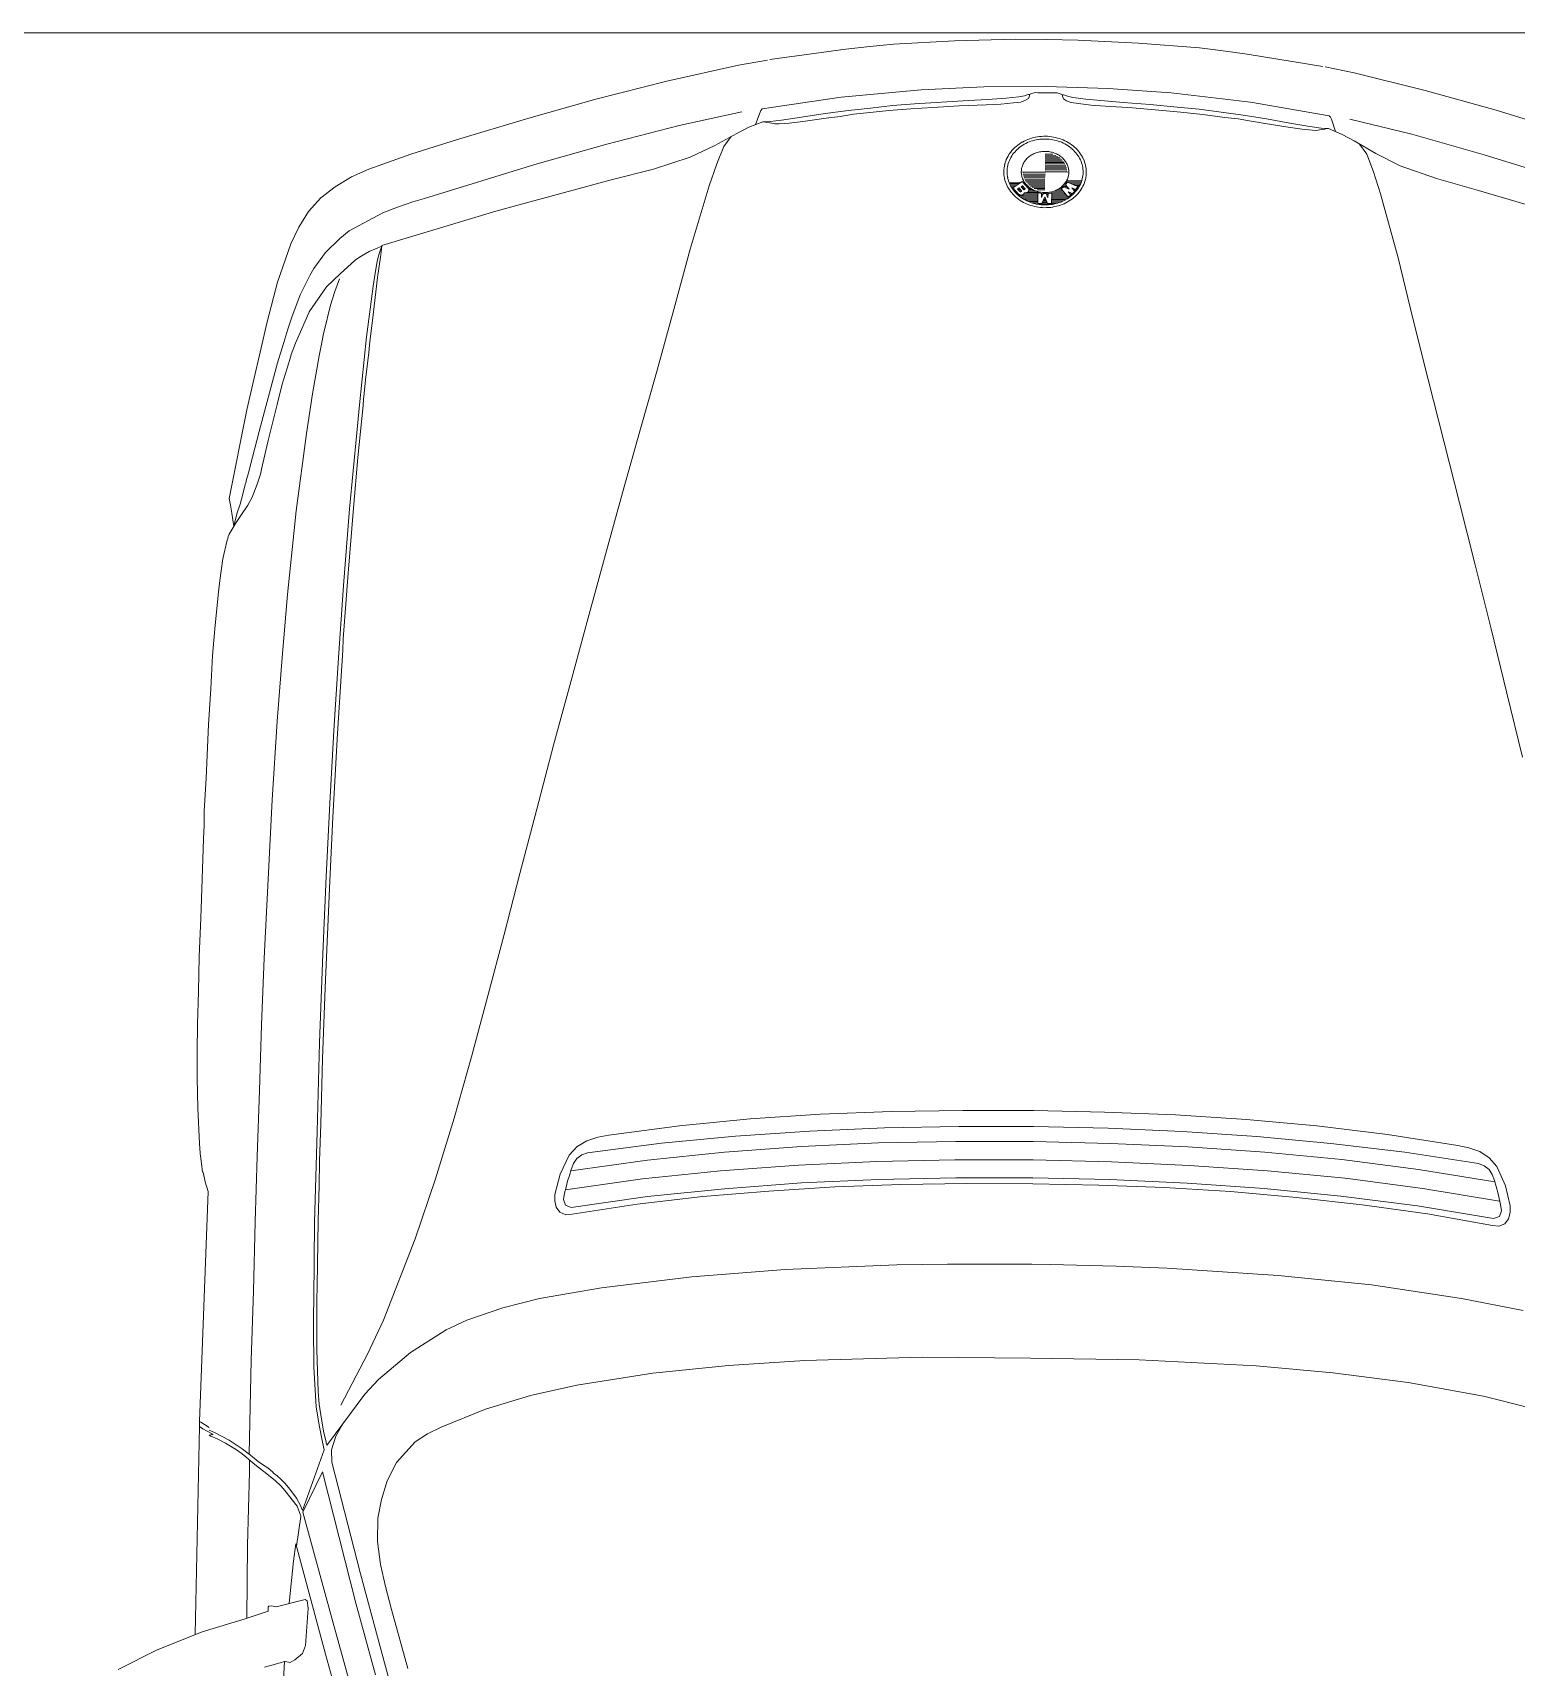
# Model space of a CAD drawing. Header units: inches. Extents: x 13 to 261, y -112 to -47.
# Drawn here: x 195.922 to 197.542, y -68.212 to -66.427 of the extents above; entities that cross this region are included whole.
import ezdxf

# ---------------------------------------------------------------- set-up
doc = ezdxf.new("R2010")
doc.units = ezdxf.units.IN
doc.header["$MEASUREMENT"] = 0
doc.layers.add('AUTOS', color=6, linetype='Continuous', lineweight=20)
doc.layers.add('CAJONES', color=3, linetype='Continuous', lineweight=20)

msp = doc.modelspace()

# ---------------------------------------------------------------- linework, layer by layer
at = {"layer": 'AUTOS', "linetype": 'Continuous'}
for p, q in [((196.8358, -66.442), (196.8618, -66.4394)), ((196.8618, -66.4394), (196.9283, -66.4357)), ((196.9283, -66.4357), (196.9949, -66.434)), ((196.9949, -66.434), (197.0289, -66.4344)), ((197.0629, -66.4348), (197.0289, -66.4344)), ((197.1293, -66.4381), (197.0629, -66.4348)), ((197.1958, -66.4434), (197.1293, -66.4381)), ((196.6925, -66.4623), (196.7241, -66.4567)), ((196.7266, -66.4562), (196.8097, -66.4447)), ((196.8097, -66.4447), (196.8358, -66.442)), ((197.2217, -66.4467), (197.1958, -66.4434)), ((197.2477, -66.4501), (197.2217, -66.4467)), ((197.3305, -66.4636), (197.2477, -66.4501)), ((196.6143, -66.4799), (196.6925, -66.4623)), ((197.3645, -66.4705), (197.333, -66.4641)), ((197.4422, -66.4899), (197.3645, -66.4705)), ((196.5365, -66.4994), (196.6143, -66.4799)), ((196.8046, -66.4972), (196.8917, -66.4892)), ((196.8917, -66.4892), (196.9602, -66.4861)), ((196.9602, -66.4861), (197.0283, -66.4854)), ((197.0076, -66.4946), (197.0046, -66.4956)), ((197.0091, -66.4942), (197.0076, -66.4946)), ((197.0101, -66.4942), (197.0091, -66.4942)), ((197.0127, -66.4932), (197.0096, -66.4942)), ((197.0101, -66.4947), (197.0101, -66.4942)), ((197.0101, -66.4957), (197.0101, -66.4947)), ((197.0162, -66.4922), (197.0127, -66.4932)), ((197.0197, -66.4923), (197.0162, -66.4922)), ((197.0242, -66.4923), (197.0197, -66.4923)), ((197.0282, -66.4924), (197.0242, -66.4923)), ((197.0282, -66.4924), (197.0322, -66.4924)), ((197.0962, -66.4877), (197.0283, -66.4854)), ((197.0322, -66.4924), (197.0367, -66.4925)), ((197.0367, -66.4925), (197.0402, -66.4925)), ((197.0402, -66.4925), (197.0437, -66.4936)), ((197.0437, -66.4936), (197.0466, -66.4946)), ((197.0461, -66.4951), (197.0461, -66.4946)), ((197.0461, -66.4946), (197.0471, -66.4946)), ((197.0471, -66.4946), (197.0486, -66.4951)), ((197.1647, -66.4925), (197.0962, -66.4877)), ((197.2516, -66.5026), (197.1647, -66.4925)), ((197.5195, -66.5114), (197.4422, -66.4899)), ((196.4608, -66.521), (196.5365, -66.4994)), ((196.7159, -66.5136), (196.7169, -66.5116)), ((196.7169, -66.5116), (196.7184, -66.5101)), ((196.7184, -66.5101), (196.8046, -66.4972)), ((196.8124, -66.5118), (196.7869, -66.515)), ((196.8365, -66.5091), (196.8124, -66.5118)), ((196.8324, -66.5145), (196.8564, -66.5118)), ((196.8605, -66.5064), (196.8365, -66.5091)), ((196.8564, -66.5118), (196.8804, -66.5101)), ((196.8845, -66.5046), (196.8605, -66.5064)), ((196.8804, -66.5101), (196.9045, -66.5084)), ((196.914, -66.5025), (196.8845, -66.5046)), ((196.9045, -66.5084), (196.9335, -66.5067)), ((196.9436, -66.5009), (196.914, -66.5025)), ((196.9335, -66.5067), (196.963, -66.5056)), ((196.9641, -66.4996), (196.9436, -66.5009)), ((196.963, -66.5056), (196.979, -66.5048)), ((196.9846, -66.4984), (196.9641, -66.4996)), ((196.979, -66.5048), (196.9925, -66.5035)), ((196.9986, -66.497), (196.9846, -66.4984)), ((196.9925, -66.5035), (197.0005, -66.5026)), ((197.0046, -66.4956), (196.9986, -66.497)), ((197.0005, -66.5026), (197.0056, -66.5006)), ((197.0056, -66.5006), (197.0091, -66.4987)), ((197.0091, -66.4987), (197.0096, -66.4967)), ((197.0096, -66.4967), (197.0101, -66.4957)), ((197.0461, -66.4961), (197.0461, -66.4951)), ((197.0466, -66.4971), (197.0461, -66.4961)), ((197.0471, -66.4991), (197.0466, -66.4971)), ((197.0506, -66.5012), (197.0471, -66.4991)), ((197.0486, -66.4951), (197.0516, -66.4962)), ((197.0555, -66.5032), (197.0506, -66.5012)), ((197.0516, -66.4962), (197.0576, -66.4977)), ((197.0635, -66.5043), (197.0555, -66.5032)), ((197.0576, -66.4977), (197.0716, -66.4994)), ((197.077, -66.506), (197.0635, -66.5043)), ((197.0716, -66.4994), (197.0921, -66.5012)), ((197.093, -66.5072), (197.077, -66.506)), ((197.0921, -66.5012), (197.1125, -66.5029)), ((197.1225, -66.509), (197.093, -66.5072)), ((197.1125, -66.5029), (197.142, -66.5053)), ((197.1514, -66.5114), (197.1225, -66.509)), ((197.142, -66.5053), (197.1715, -66.5081)), ((197.1754, -66.5137), (197.1514, -66.5114)), ((197.1715, -66.5081), (197.1955, -66.5104)), ((197.1955, -66.5104), (197.2194, -66.5137)), ((197.3374, -66.5176), (197.2516, -66.5026)), ((197.5947, -66.5348), (197.5195, -66.5114)), ((196.3855, -66.5436), (196.4608, -66.521)), ((196.6277, -66.528), (196.5485, -66.5486)), ((196.6959, -66.5132), (196.6277, -66.528)), ((196.7037, -66.53), (196.6906, -66.5368)), ((196.7188, -66.5241), (196.7037, -66.53)), ((196.711, -66.5271), (196.7159, -66.5136)), ((196.7188, -66.5241), (196.7193, -66.5241)), ((196.7208, -66.5242), (196.7188, -66.5241)), ((196.7193, -66.5241), (196.7208, -66.5242)), ((196.7268, -66.5237), (196.7208, -66.5242)), ((196.7208, -66.5242), (196.7228, -66.5247)), ((196.7228, -66.5247), (196.7267, -66.5252)), ((196.7267, -66.5252), (196.7322, -66.5263)), ((196.7393, -66.5224), (196.7268, -66.5237)), ((196.7322, -66.5263), (196.7367, -66.5264)), ((196.7367, -66.5264), (196.7477, -66.5255)), ((196.7613, -66.5191), (196.7393, -66.5224)), ((196.7477, -66.5255), (196.7628, -66.5237)), ((196.7869, -66.515), (196.7613, -66.5191)), ((196.7628, -66.5237), (196.7883, -66.52)), ((196.7883, -66.52), (196.8033, -66.5182)), ((196.8033, -66.5182), (196.8179, -66.5158)), ((196.8179, -66.5158), (196.8324, -66.5145)), ((197.1994, -66.516), (197.1754, -66.5137)), ((197.2234, -66.5193), (197.1994, -66.516)), ((197.2194, -66.5137), (197.2434, -66.517)), ((197.2378, -66.5209), (197.2234, -66.5193)), ((197.2523, -66.5236), (197.2378, -66.5209)), ((197.2434, -66.517), (197.2688, -66.5208)), ((197.2673, -66.5258), (197.2523, -66.5236)), ((197.2927, -66.5301), (197.2673, -66.5258)), ((197.2688, -66.5208), (197.2943, -66.5256)), ((197.3077, -66.5323), (197.2927, -66.5301)), ((197.2943, -66.5256), (197.3162, -66.5294)), ((197.3162, -66.5294), (197.3287, -66.531)), ((197.3389, -66.5192), (197.3374, -66.5176)), ((197.3398, -66.5212), (197.3389, -66.5192)), ((197.3444, -66.5348), (197.3398, -66.5212)), ((197.3598, -66.5212), (197.4276, -66.5377)), ((196.3348, -66.5595), (196.3855, -66.5436)), ((196.6906, -66.5368), (196.6664, -66.55)), ((196.6845, -66.5401), (196.6764, -66.5511)), ((197.3187, -66.5334), (197.3077, -66.5323)), ((197.3232, -66.5335), (197.3187, -66.5334)), ((197.3287, -66.5325), (197.3232, -66.5335)), ((197.3287, -66.531), (197.3347, -66.5316)), ((197.3327, -66.5321), (197.3287, -66.5325)), ((197.3347, -66.5316), (197.3327, -66.5321)), ((197.3362, -66.5316), (197.3347, -66.5316)), ((197.3347, -66.5316), (197.3367, -66.5316)), ((197.3367, -66.5316), (197.3362, -66.5316)), ((197.3367, -66.5316), (197.3516, -66.5378)), ((197.3516, -66.5378), (197.3646, -66.545)), ((197.3646, -66.545), (197.3884, -66.5588)), ((197.3706, -66.5485), (197.3784, -66.5596)), ((197.4276, -66.5377), (197.5064, -66.5602)), ((196.3348, -66.5595), (196.2886, -66.5759)), ((196.5485, -66.5486), (196.4702, -66.5706)), ((196.6398, -66.5627), (196.5996, -66.5757)), ((196.6664, -66.55), (196.6398, -66.5627)), ((196.6764, -66.5511), (196.6687, -66.57)), ((197.0273, -66.5607), (197.0389, -66.5608)), ((197.0273, -66.562), (197.0412, -66.5622)), ((197.0273, -66.5633), (197.0431, -66.5635)), ((197.0273, -66.5646), (197.0446, -66.5648)), ((197.0273, -66.5659), (197.0459, -66.5661)), ((197.0274, -66.5594), (197.0356, -66.5595)), ((197.3784, -66.5596), (197.3856, -66.5787)), ((197.3884, -66.5588), (197.4147, -66.5721)), ((197.5064, -66.5602), (197.5841, -66.5841)), ((196.2886, -66.5759), (196.27, -66.5842)), ((196.4702, -66.5706), (196.3497, -66.6077)), ((196.5996, -66.5757), (196.5535, -66.5876)), ((196.6687, -66.57), (196.6604, -66.5939)), ((197.0012, -66.5786), (197.0531, -66.5792)), ((197.0032, -66.5799), (197.0271, -66.5802)), ((197.0033, -66.5812), (197.0271, -66.5815)), ((197.0036, -66.5825), (197.0271, -66.5828)), ((197.0039, -66.5838), (197.0271, -66.5841)), ((197.0271, -66.5763), (197.0509, -66.5766)), ((197.0271, -66.5776), (197.051, -66.5779)), ((197.0271, -66.5789), (197.0511, -66.5792)), ((197.0272, -66.5685), (197.048, -66.5687)), ((197.0272, -66.5698), (197.0488, -66.57)), ((197.0272, -66.5711), (197.0494, -66.5714)), ((197.0272, -66.5724), (197.0499, -66.5727)), ((197.0272, -66.5737), (197.0504, -66.574)), ((197.0272, -66.575), (197.0507, -66.5753)), ((197.0273, -66.5672), (197.047, -66.5674)), ((197.3856, -66.5787), (197.3934, -66.6028)), ((197.4147, -66.5721), (197.4546, -66.5861)), ((196.2519, -66.595), (196.2362, -66.6073)), ((196.27, -66.5842), (196.2519, -66.595)), ((196.5535, -66.5876), (196.4276, -66.6216)), ((196.6604, -66.5939), (196.6396, -66.6632)), ((196.9877, -66.5901), (197.0009, -66.5903)), ((196.9882, -66.5914), (196.999, -66.5915)), ((196.9888, -66.5927), (196.9971, -66.5928)), ((196.9895, -66.594), (196.9952, -66.5941)), ((196.9902, -66.5953), (196.9933, -66.5954)), ((196.9911, -66.5966), (196.9925, -66.5967)), ((196.992, -66.598), (196.9937, -66.598)), ((196.9921, -66.5962), (197.0022, -66.5894)), ((196.9983, -66.6031), (196.9921, -66.5962)), ((196.993, -66.5993), (196.9949, -66.5993)), ((196.9941, -66.6006), (196.9961, -66.6006)), ((196.9953, -66.6019), (196.9973, -66.6019)), ((196.9987, -66.5964), (196.9971, -66.5975)), ((196.9971, -66.5975), (196.9995, -66.6001)), ((196.9976, -66.598), (197.0002, -66.5981)), ((196.9982, -66.5967), (196.999, -66.5967)), ((197.0011, -66.5991), (196.9987, -66.5964)), ((196.9988, -66.5993), (197.0013, -66.5994)), ((196.9995, -66.6001), (196.9995, -66.6001)), ((197.0009, -66.595), (197.0024, -66.5939)), ((197.0035, -66.5979), (197.0009, -66.595)), ((197.0013, -66.5955), (197.0039, -66.5955)), ((197.002, -66.5942), (197.0027, -66.5942)), ((197.0022, -66.5894), (197.0087, -66.5966)), ((197.0024, -66.5939), (197.0051, -66.5968)), ((197.0025, -66.5968), (197.0051, -66.5968)), ((197.0031, -66.5903), (197.0048, -66.5903)), ((197.0038, -66.5981), (197.0048, -66.5981)), ((197.0042, -66.5916), (197.0058, -66.5916)), ((197.0043, -66.5851), (197.027, -66.5854)), ((197.0043, -66.602), (197.0191, -66.6022)), ((197.0048, -66.5864), (197.027, -66.5867)), ((197.0054, -66.5929), (197.0069, -66.5929)), ((197.0055, -66.5877), (197.027, -66.588)), ((197.0063, -66.589), (197.027, -66.5893)), ((197.0066, -66.5942), (197.0082, -66.5943)), ((197.0072, -66.5903), (197.027, -66.5906)), ((197.0078, -66.5955), (197.0098, -66.5956)), ((197.0083, -66.5917), (197.027, -66.5919)), ((197.0085, -66.6008), (197.022, -66.6009)), ((197.0089, -66.5969), (197.0117, -66.5969)), ((197.0093, -66.5995), (197.017, -66.5996)), ((197.0095, -66.5982), (197.014, -66.5982)), ((197.0096, -66.593), (197.0269, -66.5932)), ((197.0111, -66.5943), (197.0269, -66.5945)), ((197.013, -66.5956), (197.0269, -66.5958)), ((197.0154, -66.5969), (197.0269, -66.5971)), ((197.0186, -66.5983), (197.0269, -66.5984)), ((197.0194, -66.613), (197.0191, -66.6018)), ((197.0191, -66.6018), (197.0233, -66.6024)), ((197.0304, -66.6025), (197.0346, -66.602)), ((197.0317, -66.601), (197.0479, -66.6012)), ((197.0346, -66.602), (197.034, -66.6132)), ((197.0367, -66.5998), (197.0468, -66.5999)), ((197.0398, -66.5985), (197.0457, -66.5986)), ((197.0421, -66.5973), (197.0448, -66.5973)), ((197.044, -66.596), (197.0464, -66.596)), ((197.0446, -66.5974), (197.0475, -66.5952)), ((197.0522, -66.6063), (197.0446, -66.5974)), ((197.0456, -66.5947), (197.051, -66.5948)), ((197.047, -66.5934), (197.0499, -66.5935)), ((197.0475, -66.5952), (197.0534, -66.5976)), ((197.0481, -66.5921), (197.0501, -66.5922)), ((197.0491, -66.5909), (197.051, -66.5909)), ((197.0495, -66.593), (197.0515, -66.5902)), ((197.0534, -66.5976), (197.0495, -66.593)), ((197.0497, -66.5961), (197.0521, -66.5961)), ((197.05, -66.5896), (197.0667, -66.5898)), ((197.0507, -66.5883), (197.0672, -66.5885)), ((197.0515, -66.5902), (197.063, -66.5949)), ((197.0571, -66.6025), (197.0524, -66.6005)), ((197.0524, -66.6005), (197.0553, -66.6039)), ((197.0529, -66.5974), (197.0532, -66.5974)), ((197.0531, -66.6013), (197.0544, -66.6013)), ((197.0533, -66.5909), (197.0662, -66.5911)), ((197.0565, -66.5922), (197.0657, -66.5924)), ((197.0609, -66.598), (197.0565, -66.5961)), ((197.0565, -66.5961), (197.0596, -66.5998)), ((197.0596, -66.5998), (197.0571, -66.6025)), ((197.0576, -66.5975), (197.0597, -66.5975)), ((197.0582, -66.6014), (197.0596, -66.6014)), ((197.0587, -66.5988), (197.0618, -66.5988)), ((197.0594, -66.6001), (197.0608, -66.6001)), ((197.0598, -66.5936), (197.065, -66.5936)), ((197.063, -66.5949), (197.0609, -66.598)), ((197.0612, -66.5975), (197.0627, -66.5975)), ((197.0621, -66.5962), (197.0636, -66.5962)), ((197.063, -66.5949), (197.0644, -66.5949)), ((197.4546, -66.5861), (197.5004, -66.5991)), ((197.5004, -66.5991), (197.6255, -66.6362)), ((196.2362, -66.6073), (196.223, -66.6221)), ((196.3201, -66.6173), (196.304, -66.6236)), ((196.3367, -66.6115), (196.3201, -66.6173)), ((196.3497, -66.6077), (196.3367, -66.6115)), ((196.9966, -66.6032), (196.9985, -66.6032)), ((196.9981, -66.6045), (197.0192, -66.6048)), ((196.9997, -66.6059), (197.0192, -66.6061)), ((197.0016, -66.6072), (197.0193, -66.6074)), ((197.0035, -66.6033), (197.0191, -66.6035)), ((197.0036, -66.6085), (197.0193, -66.6087)), ((197.006, -66.6098), (197.0193, -66.61)), ((197.0089, -66.6112), (197.0194, -66.6113)), ((197.0125, -66.6125), (197.0194, -66.6126)), ((197.0175, -66.6139), (197.0359, -66.6141)), ((197.0237, -66.6135), (197.0194, -66.613)), ((197.022, -66.6022), (197.0317, -66.6023)), ((197.0233, -66.6024), (197.0234, -66.6069)), ((197.0233, -66.6035), (197.0248, -66.6036)), ((197.0234, -66.6069), (197.0253, -66.6024)), ((197.0234, -66.6048), (197.0243, -66.6049)), ((197.0234, -66.6061), (197.0238, -66.6061)), ((197.0268, -66.6059), (197.0237, -66.6135)), ((197.024, -66.6126), (197.0294, -66.6127)), ((197.0246, -66.6114), (197.0289, -66.6114)), ((197.0251, -66.6101), (197.0284, -66.6101)), ((197.0253, -66.6024), (197.0283, -66.6024)), ((197.0256, -66.6088), (197.0279, -66.6088)), ((197.0261, -66.6075), (197.0274, -66.6075)), ((197.0267, -66.6062), (197.0269, -66.6062)), ((197.0297, -66.6135), (197.0268, -66.6059)), ((197.0283, -66.6024), (197.0301, -66.607)), ((197.0288, -66.6036), (197.0303, -66.6036)), ((197.0293, -66.6049), (197.0302, -66.6049)), ((197.034, -66.6132), (197.0297, -66.6135)), ((197.0298, -66.6062), (197.0302, -66.6062)), ((197.0301, -66.607), (197.0304, -66.6025)), ((197.034, -66.6128), (197.041, -66.6129)), ((197.0341, -66.6102), (197.0474, -66.6103)), ((197.0341, -66.6115), (197.0446, -66.6116)), ((197.0342, -66.6089), (197.0499, -66.6091)), ((197.0343, -66.6063), (197.0538, -66.6065)), ((197.0343, -66.6076), (197.052, -66.6078)), ((197.0344, -66.605), (197.0513, -66.6052)), ((197.0345, -66.6037), (197.0502, -66.6039)), ((197.0346, -66.6024), (197.049, -66.6026)), ((197.0553, -66.6039), (197.0522, -66.6063)), ((197.0536, -66.6052), (197.0555, -66.6052)), ((197.0542, -66.6026), (197.0584, -66.6027)), ((197.0553, -66.6039), (197.057, -66.6039)), ((197.3934, -66.6028), (197.4125, -66.6726)), ((196.223, -66.6221), (196.2123, -66.639)), ((196.304, -66.6236), (196.2673, -66.6432)), ((196.4276, -66.6216), (196.3031, -66.6591)), ((196.2123, -66.639), (196.2036, -66.6574)), ((196.2572, -66.6515), (196.2415, -66.6668)), ((196.2673, -66.6432), (196.2572, -66.6515)), ((196.2036, -66.6574), (196.1891, -66.6992)), ((196.2415, -66.6668), (196.2288, -66.6842)), ((196.2739, -66.6752), (196.2784, -66.6718)), ((196.2784, -66.6718), (196.289, -66.6659)), ((196.3031, -66.6601), (196.289, -66.6659)), ((196.2979, -66.6765), (196.2995, -66.6706)), ((196.2982, -66.694), (196.3014, -66.6721)), ((196.3015, -66.6641), (196.2995, -66.6706)), ((196.3014, -66.6721), (196.3025, -66.6631)), ((196.3031, -66.6601), (196.3015, -66.6641)), ((196.3025, -66.6631), (196.3031, -66.6591)), ((196.6396, -66.6632), (196.6218, -66.729)), ((197.4125, -66.6726), (197.4287, -66.7388)), ((196.2288, -66.6842), (196.2242, -66.6921)), ((196.2425, -66.7044), (196.2576, -66.6901)), ((196.2576, -66.6901), (196.2739, -66.6752)), ((196.2935, -66.7035), (196.2957, -66.6895)), ((196.2957, -66.6895), (196.2979, -66.6765)), ((196.1891, -66.6992), (196.1776, -66.7426)), ((196.2242, -66.6921), (196.2139, -66.713)), ((196.2237, -66.7316), (196.2425, -66.7044)), ((196.2566, -66.6955), (196.2515, -66.7095)), ((196.2902, -66.7289), (196.2935, -66.7035)), ((196.2926, -66.741), (196.2982, -66.694)), ((196.2139, -66.713), (196.2046, -66.7374)), ((196.2468, -66.7244), (196.2399, -66.7528)), ((196.2515, -66.7095), (196.2468, -66.7244)), ((196.1776, -66.7426), (196.1554, -66.8388)), ((196.2046, -66.7374), (196.2005, -66.7504)), ((196.2232, -66.7326), (196.2088, -66.766)), ((196.2237, -66.7316), (196.2232, -66.7326)), ((196.2864, -66.7589), (196.2902, -66.7289)), ((196.2898, -66.7639), (196.2926, -66.741)), ((196.6218, -66.729), (196.6035, -66.7953)), ((197.4287, -66.7388), (197.4454, -66.8055)), ((196.2005, -66.7504), (196.1958, -66.7653)), ((196.2394, -66.7553), (196.2378, -66.7633)), ((196.2399, -66.7528), (196.2394, -66.7553)), ((196.2399, -66.7528), (196.2399, -66.7528)), ((196.2785, -66.8333), (196.2864, -66.7589)), ((196.1958, -66.7653), (196.189, -66.7872)), ((196.2036, -66.7799), (196.1995, -66.7933)), ((196.2041, -66.7784), (196.2036, -66.7799)), ((196.2088, -66.766), (196.2041, -66.7784)), ((196.2346, -66.7798), (196.2271, -66.8212)), ((196.2378, -66.7633), (196.2346, -66.7798)), ((196.287, -66.7909), (196.2887, -66.7759)), ((196.2887, -66.7759), (196.2898, -66.7639)), ((196.189, -66.7872), (196.1691, -66.8625)), ((196.1995, -66.7933), (196.1942, -66.8108)), ((196.2853, -66.8059), (196.287, -66.7909)), ((196.6035, -66.7953), (196.5846, -66.862)), ((196.1942, -66.8108), (196.1885, -66.8327)), ((196.2836, -66.8209), (196.2853, -66.8059)), ((197.4454, -66.8055), (197.4626, -66.8727)), ((196.1885, -66.8327), (196.1832, -66.8547)), ((196.2271, -66.8212), (196.2206, -66.8646)), ((196.2756, -66.8638), (196.2785, -66.8333)), ((196.2768, -66.8908), (196.2825, -66.8339)), ((196.2825, -66.8339), (196.2831, -66.8269)), ((196.2831, -66.8269), (196.2836, -66.8209)), ((196.1554, -66.8388), (196.1362, -66.9356)), ((196.1691, -66.8625), (196.1618, -66.8904)), ((196.1832, -66.8547), (196.179, -66.8721)), ((196.2206, -66.8646), (196.2096, -66.949)), ((196.2676, -66.9467), (196.2756, -66.8638)), ((196.5846, -66.862), (196.5658, -66.9293)), ((196.179, -66.8721), (196.1716, -66.9035)), ((197.4626, -66.8727), (197.4798, -66.9404)), ((196.1581, -66.9049), (196.155, -66.9163)), ((196.1602, -66.8959), (196.1581, -66.9049)), ((196.1618, -66.8904), (196.1602, -66.8959)), ((196.1716, -66.9035), (196.1705, -66.909)), ((196.2721, -66.9462), (196.2768, -66.8908)), ((196.1523, -66.9263), (196.1539, -66.9203)), ((196.1539, -66.9203), (196.1549, -66.9173)), ((196.1549, -66.9173), (196.155, -66.9163)), ((196.1669, -66.92), (196.1612, -66.9339)), ((196.1705, -66.909), (196.1669, -66.92)), ((196.1362, -66.9356), (196.1376, -66.9426)), ((196.1481, -66.9417), (196.1497, -66.9363)), ((196.1497, -66.9363), (196.1523, -66.9263)), ((196.1612, -66.9339), (196.1566, -66.9428)), ((196.5658, -66.9293), (196.547, -66.9966)), ((197.4798, -66.9404), (197.4969, -67.0081)), ((196.1376, -66.9426), (196.139, -66.9516)), ((196.139, -66.9516), (196.1413, -66.9659)), ((196.1445, -66.9522), (196.1414, -66.9657)), ((196.149, -66.9542), (196.1439, -66.9617)), ((196.1481, -66.9417), (196.1445, -66.9522)), ((196.1566, -66.9428), (196.149, -66.9542)), ((196.2096, -66.949), (196.2, -67.0404)), ((196.2611, -67.0306), (196.2676, -66.9467)), ((196.2662, -67.0172), (196.2721, -66.9462)), ((196.1362, -66.9746), (196.1352, -66.9771)), ((196.1373, -66.9726), (196.1362, -66.9746)), ((196.1439, -66.9617), (196.1373, -66.9726)), ((196.1342, -66.9811), (196.1294, -67.0015)), ((196.1347, -66.9791), (196.1342, -66.9811)), ((196.1352, -66.9771), (196.1347, -66.9791)), ((196.1352, -66.9771), (196.1352, -66.9771)), ((196.1294, -67.0015), (196.1261, -67.025)), ((196.547, -66.9966), (196.5282, -67.0659)), ((197.4969, -67.0081), (197.5141, -67.0778)), ((196.1261, -67.025), (196.1245, -67.0375)), ((196.2609, -67.0886), (196.2662, -67.0172)), ((196.1245, -67.0375), (196.1205, -67.0779)), ((196.2, -67.0404), (196.1941, -67.1093)), ((196.2556, -67.1096), (196.2611, -67.0306)), ((196.5282, -67.0659), (196.5093, -67.1356)), ((196.1205, -67.0779), (196.1181, -67.1069)), ((197.5141, -67.0778), (197.5312, -67.148)), ((196.2546, -67.192), (196.2602, -67.1011)), ((196.2602, -67.1011), (196.2609, -67.0886)), ((196.1181, -67.1069), (196.1162, -67.1434)), ((196.1941, -67.1093), (196.1888, -67.1787)), ((196.2506, -67.189), (196.2556, -67.1096)), ((196.5093, -67.1356), (196.4905, -67.2049)), ((196.1162, -67.1434), (196.1137, -67.1823)), ((197.5312, -67.148), (197.5484, -67.2178)), ((196.1137, -67.1823), (196.111, -67.2408)), ((196.1888, -67.1787), (196.1832, -67.2647)), ((196.2462, -67.2684), (196.2506, -67.189)), ((196.2495, -67.2835), (196.2546, -67.192)), ((196.4905, -67.2049), (196.4721, -67.2747)), ((196.111, -67.2408), (196.1091, -67.2768)), ((196.1091, -67.2768), (196.1089, -67.2923)), ((196.1832, -67.2647), (196.1787, -67.3511)), ((196.2422, -67.3484), (196.2462, -67.2684)), ((196.4721, -67.2747), (196.4538, -67.345)), ((196.1089, -67.2923), (196.1082, -67.3073)), ((196.2462, -67.353), (196.2495, -67.2835)), ((196.1082, -67.3073), (196.1067, -67.3513)), ((196.1067, -67.3513), (196.1052, -67.3937)), ((196.1787, -67.3511), (196.1746, -67.4376)), ((196.2387, -67.4329), (196.2422, -67.3484)), ((196.4538, -67.345), (196.4365, -67.4118)), ((196.2412, -67.4699), (196.2462, -67.353)), ((196.1052, -67.3937), (196.1036, -67.4357)), ((196.4365, -67.4118), (196.4186, -67.4786)), ((196.1036, -67.4357), (196.1027, -67.4737)), ((196.1746, -67.4376), (196.1717, -67.5101)), ((196.235, -67.5298), (196.2387, -67.4329)), ((196.1027, -67.4737), (196.1017, -67.5097)), ((196.2383, -67.5474), (196.2412, -67.4699)), ((196.4186, -67.4786), (196.4008, -67.5453)), ((196.1017, -67.5097), (196.1014, -67.5397)), ((196.1717, -67.5101), (196.1694, -67.582)), ((196.2323, -67.6268), (196.235, -67.5298)), ((196.1014, -67.5397), (196.1015, -67.5682)), ((196.2364, -67.6189), (196.2383, -67.5474)), ((196.4008, -67.5453), (196.382, -67.6121)), ((196.1015, -67.5682), (196.1021, -67.6012)), ((196.1694, -67.582), (196.167, -67.654)), ((196.1021, -67.6012), (196.1037, -67.6397)), ((196.2357, -67.6383), (196.2364, -67.6189)), ((196.382, -67.6121), (196.3617, -67.6784)), ((196.705, -67.613), (196.6279, -67.6206)), ((196.7821, -67.608), (196.705, -67.613)), ((196.8596, -67.6049), (196.7821, -67.608)), ((196.9372, -67.6039), (196.8596, -67.6049)), ((197.0147, -67.6038), (196.9372, -67.6039)), ((197.0147, -67.6038), (197.0921, -67.6057)), ((197.0921, -67.6057), (197.1696, -67.6087)), ((197.1696, -67.6087), (197.2471, -67.6136)), ((197.2471, -67.6136), (197.324, -67.6206)), ((196.2296, -67.7263), (196.2323, -67.6268)), ((196.5267, -67.6369), (196.5162, -67.6433)), ((196.5388, -67.633), (196.5267, -67.6369)), ((196.5508, -67.6307), (196.5388, -67.633)), ((196.6279, -67.6206), (196.5508, -67.6307)), ((196.6082, -67.6394), (196.6893, -67.6319)), ((196.6893, -67.6319), (196.7704, -67.6263)), ((196.7704, -67.6263), (196.8519, -67.6228)), ((196.8519, -67.6228), (196.9329, -67.6213)), ((196.9329, -67.6213), (197.0145, -67.6213)), ((197.0959, -67.6233), (197.0145, -67.6213)), ((197.1769, -67.6268), (197.0959, -67.6233)), ((197.2583, -67.6323), (197.1769, -67.6268)), ((197.3393, -67.6398), (197.2583, -67.6323)), ((197.324, -67.6206), (197.4009, -67.63)), ((197.4009, -67.63), (197.4777, -67.6419)), ((196.1037, -67.6397), (196.1045, -67.6503)), ((196.1045, -67.6508), (196.105, -67.6533)), ((196.105, -67.6533), (196.1059, -67.6618)), ((196.167, -67.654), (196.1646, -67.7255)), ((196.2349, -67.6593), (196.2357, -67.6383)), ((196.5075, -67.6527), (196.4978, -67.6735)), ((196.5162, -67.6433), (196.5075, -67.6527)), ((196.5215, -67.6523), (196.516, -67.6563)), ((196.5276, -67.6499), (196.5215, -67.6523)), ((196.5276, -67.6499), (196.6082, -67.6394)), ((196.593, -67.6582), (196.6771, -67.6492)), ((196.6771, -67.6492), (196.7612, -67.6432)), ((196.7612, -67.6432), (196.8452, -67.6393)), ((196.8452, -67.6393), (196.9297, -67.6378)), ((196.9297, -67.6378), (197.0143, -67.6378)), ((197.0987, -67.6398), (197.0143, -67.6378)), ((197.1832, -67.6434), (197.0987, -67.6398)), ((197.2671, -67.6494), (197.1832, -67.6434)), ((197.351, -67.6574), (197.2671, -67.6494)), ((197.4201, -67.6492), (197.3393, -67.6398)), ((197.5005, -67.6617), (197.4201, -67.6492)), ((197.4777, -67.6419), (197.4897, -67.6446)), ((197.4897, -67.6446), (197.5017, -67.6487)), ((197.5017, -67.6487), (197.5121, -67.6554)), ((196.1059, -67.6618), (196.1071, -67.6713)), ((196.1073, -67.6708), (196.1078, -67.6713)), ((196.1078, -67.6713), (196.1073, -67.6708)), ((196.1078, -67.6713), (196.1102, -67.6818)), ((196.2346, -67.6858), (196.2349, -67.6593)), ((196.5098, -67.6682), (196.5078, -67.6747)), ((196.5093, -67.6697), (196.593, -67.6582)), ((196.5124, -67.6617), (196.5098, -67.6682)), ((196.516, -67.6563), (196.5124, -67.6617)), ((196.5877, -67.6786), (196.6728, -67.6697)), ((196.6728, -67.6697), (196.7579, -67.6637)), ((196.7579, -67.6637), (196.8435, -67.6597)), ((196.8435, -67.6597), (196.9285, -67.6578)), ((196.9285, -67.6578), (197.014, -67.6578)), ((197.0995, -67.6598), (197.014, -67.6578)), ((197.1845, -67.6639), (197.0995, -67.6598)), ((197.2699, -67.6699), (197.1845, -67.6639)), ((197.3548, -67.6779), (197.2699, -67.6699)), ((197.4349, -67.6684), (197.351, -67.6574)), ((197.5183, -67.6819), (197.4349, -67.6684)), ((197.5005, -67.6617), (197.5065, -67.6643)), ((197.5065, -67.6643), (197.5119, -67.6684)), ((197.5119, -67.6684), (197.5154, -67.6739)), ((197.5121, -67.6554), (197.5205, -67.665)), ((197.5205, -67.665), (197.5297, -67.6861)), ((196.1102, -67.6818), (196.1135, -67.6924)), ((196.2336, -67.7243), (196.2346, -67.6858)), ((196.3617, -67.6784), (196.3394, -67.7441)), ((196.4978, -67.6735), (196.492, -67.6955)), ((196.5041, -67.6876), (196.5025, -67.6941)), ((196.5036, -67.6906), (196.5877, -67.6786)), ((196.5057, -67.6811), (196.5041, -67.6876)), ((196.5078, -67.6747), (196.5057, -67.6811)), ((196.593, -67.6977), (196.6771, -67.6892)), ((196.6771, -67.6892), (196.7612, -67.6827)), ((196.7256, -67.6918), (196.7976, -67.6872)), ((196.7612, -67.6827), (196.8452, -67.6793)), ((196.7976, -67.6872), (196.8697, -67.6846)), ((196.8452, -67.6793), (196.9298, -67.6773)), ((196.8697, -67.6846), (196.9417, -67.6834)), ((196.9298, -67.6773), (197.0138, -67.6773)), ((196.9417, -67.6834), (197.0137, -67.6838)), ((197.0857, -67.6852), (197.0137, -67.6838)), ((197.0978, -67.6793), (197.0138, -67.6773)), ((197.1577, -67.688), (197.0857, -67.6852)), ((197.1822, -67.6833), (197.0978, -67.6793)), ((197.2296, -67.6924), (197.1577, -67.688)), ((197.2662, -67.6889), (197.1822, -67.6833)), ((197.3501, -67.6974), (197.2662, -67.6889)), ((197.4397, -67.689), (197.3548, -67.6779)), ((197.5235, -67.703), (197.4397, -67.689)), ((197.5154, -67.6739), (197.5178, -67.6804)), ((197.5178, -67.6804), (197.5197, -67.6869)), ((197.5197, -67.6869), (197.5216, -67.6935)), ((197.5297, -67.6861), (197.5349, -67.7081)), ((196.1135, -67.6924), (196.104, -67.9433)), ((196.492, -67.6955), (196.4919, -67.7025)), ((196.4919, -67.7025), (196.4933, -67.7095)), ((196.5025, -67.6941), (196.5014, -67.7011)), ((196.5014, -67.7011), (196.5034, -67.7071)), ((196.5034, -67.7071), (196.5098, -67.7097)), ((196.5098, -67.7097), (196.593, -67.6977)), ((196.5108, -67.7172), (196.5819, -67.7061)), ((196.5819, -67.7061), (196.6535, -67.6979)), ((196.6535, -67.6979), (196.7256, -67.6918)), ((197.3015, -67.6988), (197.2296, -67.6924)), ((197.3734, -67.7067), (197.3015, -67.6988)), ((197.4339, -67.7079), (197.3501, -67.6974)), ((197.4448, -67.7165), (197.3734, -67.7067)), ((197.5168, -67.7219), (197.4339, -67.7079)), ((197.5216, -67.6935), (197.523, -67.7)), ((197.523, -67.7), (197.5245, -67.7065)), ((197.5245, -67.7065), (197.5254, -67.7135)), ((197.5349, -67.7081), (197.5349, -67.7151)), ((196.1646, -67.7255), (196.1627, -67.801)), ((196.2286, -67.8098), (196.2296, -67.7263)), ((196.2323, -67.7953), (196.2336, -67.7243)), ((196.4933, -67.7095), (196.4973, -67.715)), ((196.4973, -67.715), (196.5037, -67.7176)), ((196.5037, -67.7176), (196.5108, -67.7172)), ((197.5157, -67.7294), (197.4448, -67.7165)), ((197.5233, -67.7195), (197.5168, -67.7219)), ((197.5254, -67.7135), (197.5233, -67.7195)), ((197.5333, -67.7221), (197.5292, -67.7276)), ((197.5349, -67.7151), (197.5333, -67.7221)), ((196.3394, -67.7441), (196.3048, -67.8327)), ((197.5227, -67.73), (197.5157, -67.7294)), ((197.5292, -67.7276), (197.5227, -67.73)), ((196.7435, -67.7775), (196.6414, -67.7853)), ((196.8651, -67.7725), (196.7435, -67.7775)), ((196.9206, -67.7717), (196.8651, -67.7725)), ((196.9926, -67.7716), (196.9206, -67.7717)), ((197.0126, -67.7718), (196.9926, -67.7716)), ((197.0126, -67.7718), (197.0326, -67.772)), ((197.0326, -67.772), (197.1046, -67.7739)), ((197.1046, -67.7739), (197.1601, -67.7761)), ((197.1601, -67.7761), (197.2815, -67.7841)), ((196.2321, -67.8113), (196.2323, -67.7953)), ((196.5428, -67.7976), (196.4751, -67.8093)), ((196.6414, -67.7853), (196.5428, -67.7976)), ((197.2815, -67.7841), (197.3834, -67.7943)), ((197.3834, -67.7943), (197.4817, -67.809)), ((196.1627, -67.801), (196.1603, -67.8765)), ((196.2284, -67.8278), (196.2286, -67.8098)), ((196.2319, -67.8233), (196.2321, -67.8113)), ((196.4751, -67.8093), (196.435, -67.8193)), ((197.4817, -67.809), (197.5491, -67.8223)), ((196.2282, -67.8393), (196.2284, -67.8278)), ((196.2319, -67.8653), (196.2319, -67.8233)), ((196.3048, -67.8327), (196.2874, -67.87)), ((196.3958, -67.8328), (196.3732, -67.8435)), ((196.435, -67.8193), (196.3958, -67.8328)), ((196.2287, -67.8843), (196.2282, -67.8393)), ((196.3732, -67.8435), (196.3344, -67.8681)), ((196.2334, -67.9108), (196.2319, -67.8653)), ((196.3344, -67.8681), (196.2995, -67.8976)), ((196.1603, -67.8765), (196.158, -67.9789)), ((196.2312, -67.9273), (196.2287, -67.8843)), ((196.2874, -67.87), (196.2582, -67.9256)), ((196.5987, -67.8908), (196.6813, -67.8823)), ((196.6813, -67.8823), (196.7648, -67.8768)), ((196.7648, -67.8768), (196.8929, -67.8733)), ((196.8929, -67.8733), (197.0114, -67.8743)), ((197.1299, -67.8762), (197.0114, -67.8743)), ((197.2578, -67.8828), (197.1299, -67.8762)), ((197.3412, -67.8903), (197.2578, -67.8828)), ((196.2995, -67.8976), (196.2844, -67.9135)), ((196.4653, -67.9152), (196.516, -67.9038)), ((196.516, -67.9038), (196.5987, -67.8908)), ((197.4236, -67.9008), (197.3412, -67.8903)), ((197.5059, -67.9158), (197.4236, -67.9008)), ((196.2347, -67.9244), (196.2334, -67.9108)), ((196.2844, -67.9135), (196.2437, -67.9685)), ((196.4162, -67.9301), (196.4653, -67.9152)), ((197.5563, -67.9284), (197.5059, -67.9158)), ((196.2344, -67.9474), (196.2312, -67.9273)), ((196.237, -67.9409), (196.2347, -67.9244)), ((196.3679, -67.9495), (196.4162, -67.9301)), ((196.1039, -67.9488), (196.0991, -68.1762)), ((196.104, -67.9433), (196.1039, -67.9488)), ((196.1039, -67.9468), (196.1039, -67.9473)), ((196.1074, -67.9513), (196.1039, -67.9488)), ((196.1055, -67.9443), (196.104, -67.9433)), ((196.1144, -67.9499), (196.1055, -67.9443)), ((196.1178, -67.9569), (196.1074, -67.9513)), ((196.1143, -67.9584), (196.1163, -67.9579)), ((196.1163, -67.9594), (196.1143, -67.9584)), ((196.1144, -67.9529), (196.1178, -67.9544)), ((196.1163, -67.9579), (196.1178, -67.9574)), ((196.1188, -67.9575), (196.1163, -67.9579)), ((196.1173, -67.9569), (196.1188, -67.9575)), ((196.1178, -67.9544), (196.1203, -67.9555)), ((196.1178, -67.9574), (196.1178, -67.9569)), ((196.1203, -67.9555), (196.1362, -67.9637)), ((196.2382, -67.9659), (196.2344, -67.9474)), ((196.2398, -67.9559), (196.237, -67.9409)), ((196.2422, -67.9655), (196.2398, -67.9559)), ((196.2528, -67.9596), (196.2602, -67.9461)), ((196.3392, -67.9656), (196.3528, -67.9568)), ((196.3528, -67.9568), (196.3679, -67.9495)), ((196.1232, -67.9625), (196.1163, -67.9594)), ((196.1322, -67.9671), (196.1232, -67.9625)), ((196.1431, -67.9737), (196.1322, -67.9671)), ((196.1362, -67.9637), (196.1506, -67.9733)), ((196.1505, -67.9788), (196.1431, -67.9737)), ((196.1506, -67.9733), (196.1536, -67.9759)), ((196.1536, -67.9759), (196.1595, -67.9804)), ((196.2401, -67.9744), (196.2163, -68.0406)), ((196.2401, -67.9744), (196.2382, -67.9659)), ((196.2422, -67.967), (196.2422, -67.9655)), ((196.2422, -67.967), (196.2432, -67.9695)), ((196.2437, -67.9685), (196.2432, -67.9695)), ((196.2481, -67.9745), (196.2528, -67.9596)), ((196.2484, -67.988), (196.2481, -67.9745)), ((196.3189, -67.9884), (196.3392, -67.9656)), ((196.1545, -67.9819), (196.1505, -67.9788)), ((196.1624, -67.989), (196.1545, -67.9819)), ((196.1584, -67.9874), (196.1583, -67.9984)), ((196.1585, -67.9854), (196.1584, -67.9874)), ((196.1595, -67.9804), (196.168, -67.9871)), ((196.1694, -67.9946), (196.1624, -67.989)), ((196.168, -67.9871), (196.1739, -67.9911)), ((196.1739, -67.9911), (196.1784, -67.9942)), ((196.1784, -67.9942), (196.1838, -67.9987)), ((196.2795, -68.1099), (196.2484, -67.988)), ((196.3087, -68.0083), (196.3189, -67.9884)), ((196.1583, -67.9984), (196.1563, -68.0784)), ((196.1773, -68.0007), (196.1694, -67.9946)), ((196.1867, -68.0083), (196.1773, -68.0007)), ((196.1838, -67.9987), (196.1848, -67.9998)), ((196.1848, -67.9998), (196.1888, -68.0028)), ((196.1926, -68.0139), (196.1867, -68.0083)), ((196.1888, -68.0028), (196.1927, -68.0064)), ((196.1927, -68.0064), (196.1972, -68.0109)), ((196.1972, -68.0109), (196.2011, -68.0155)), ((196.2383, -67.9984), (196.2168, -68.0426)), ((196.2383, -67.9984), (196.2746, -68.1419)), ((196.3025, -68.0287), (196.3087, -68.0083)), ((196.1971, -68.0189), (196.1926, -68.0139)), ((196.2104, -68.0361), (196.1971, -68.0189)), ((196.2011, -68.0155), (196.21, -68.0276)), ((196.21, -68.0276), (196.2104, -68.0286)), ((196.2104, -68.0286), (196.2134, -68.0336)), ((196.2987, -68.0491), (196.3025, -68.0287)), ((196.2147, -68.0471), (196.2098, -68.0796)), ((196.2142, -68.0456), (196.2104, -68.0361)), ((196.2134, -68.0336), (196.2163, -68.0406)), ((196.2142, -68.0456), (196.2147, -68.0466)), ((196.2147, -68.0466), (196.2147, -68.0471)), ((196.2168, -68.0426), (196.2493, -68.1621)), ((196.2984, -68.0746), (196.2987, -68.0491)), ((196.1563, -68.0784), (196.1554, -68.1584)), ((196.2066, -68.096), (196.2089, -68.0771)), ((196.2089, -68.0771), (196.2414, -68.1975)), ((196.3016, -68.0997), (196.2984, -68.0746)), ((196.2016, -68.142), (196.2066, -68.096)), ((196.3068, -68.1237), (196.3016, -68.0997)), ((196.313, -68.2338), (196.2795, -68.1099)), ((196.3135, -68.1488), (196.3068, -68.1237)), ((196.1539, -68.1589), (196.179, -68.1507)), ((196.179, -68.1462), (196.1795, -68.1452)), ((196.179, -68.1507), (196.179, -68.1462)), ((196.183, -68.1447), (196.1795, -68.1452)), ((196.1875, -68.1458), (196.183, -68.1447)), ((196.1875, -68.1458), (196.2191, -68.1377)), ((196.2216, -68.1392), (196.2191, -68.1377)), ((196.2195, -68.1882), (196.2225, -68.1472)), ((196.2225, -68.1472), (196.2216, -68.1392)), ((196.2746, -68.1419), (196.2961, -68.2201)), ((196.3312, -68.2131), (196.3135, -68.1488)), ((196.1539, -68.1589), (196.1067, -68.1733)), ((196.2493, -68.1621), (196.2709, -68.2398)), ((196.1067, -68.1733), (196.0569, -68.1932)), ((196.2164, -68.1967), (196.2195, -68.1882)), ((196.0569, -68.1932), (196.0152, -68.2142)), ((196.1868, -68.2083), (196.1747, -68.2117)), ((196.1903, -68.2073), (196.1868, -68.2083)), ((196.1918, -68.2069), (196.1903, -68.2073)), ((196.1918, -68.2069), (196.1968, -68.2054)), ((196.1949, -68.2389), (196.1968, -68.2054)), ((196.1973, -68.2054), (196.1968, -68.2054)), ((196.2028, -68.2065), (196.1973, -68.2054)), ((196.2078, -68.2036), (196.2028, -68.2065)), ((196.2164, -68.1967), (196.2078, -68.2036)), ((196.2414, -68.1975), (196.263, -68.2747))]:
    msp.add_line(p, q, dxfattribs=at)
for centre, radius, start, end in [((197.0242, -66.5848), 0.0443, 119.3067, 130.1465), ((197.0258, -66.5877), 0.0476, 108.9961, 119.3233), ((197.0259, -66.587), 0.044, 108.9961, 119.3233), ((197.0267, -66.5901), 0.0502, 99.0507, 109.017), ((197.0267, -66.5893), 0.0464, 99.0507, 109.017), ((197.027, -66.5916), 0.0517, 89.2924, 99.0735), ((197.027, -66.5906), 0.0477, 89.2924, 99.0735), ((197.027, -66.5916), 0.0517, 79.5346, 89.3158), ((197.027, -66.5906), 0.0477, 79.5346, 89.3158), ((197.0272, -66.5893), 0.0464, 69.5912, 79.5574), ((197.0273, -66.5902), 0.0502, 69.5912, 79.5574), ((197.0281, -66.587), 0.044, 59.2849, 69.6121), ((197.0282, -66.5877), 0.0476, 59.2849, 69.6121), ((197.0299, -66.5849), 0.0443, 48.4617, 59.3014), ((197.0173, -66.5791), 0.0353, 153.7039, 166.3226), ((197.0195, -66.5801), 0.0376, 141.5969, 153.6833), ((197.0181, -66.5791), 0.0326, 153.7039, 166.3226), ((197.02, -66.58), 0.0347, 141.5969, 153.6833), ((197.0219, -66.5821), 0.0408, 130.1381, 141.5924), ((197.0223, -66.5819), 0.0376, 130.1381, 141.5924), ((197.0244, -66.5843), 0.0409, 119.3067, 130.1465), ((197.0227, -66.5796), 0.0217, 141.5969, 153.6833), ((197.0241, -66.5807), 0.0235, 130.1381, 141.5924), ((197.0254, -66.5823), 0.0256, 119.3067, 130.1465), ((197.0264, -66.584), 0.0275, 108.9961, 119.3233), ((197.0269, -66.5854), 0.029, 99.0507, 109.017), ((197.027, -66.5862), 0.0298, 89.2924, 99.0735), ((197.027, -66.5862), 0.0298, 79.5346, 89.3158), ((197.0272, -66.5854), 0.029, 69.5912, 79.5574), ((197.0277, -66.584), 0.0275, 59.2849, 69.6121), ((197.0287, -66.5823), 0.0256, 48.4617, 59.3014), ((197.0301, -66.5808), 0.0235, 37.0158, 48.47), ((197.0297, -66.5844), 0.0409, 48.4617, 59.3014), ((197.0318, -66.582), 0.0376, 37.0158, 48.47), ((197.0322, -66.5822), 0.0408, 37.0158, 48.47), ((197.0342, -66.5802), 0.0347, 24.9248, 37.0112), ((197.0348, -66.5803), 0.0376, 24.9248, 37.0112), ((197.0361, -66.5793), 0.0326, 12.2856, 24.9042), ((197.0369, -66.5793), 0.0353, 12.2856, 24.9042), ((197.0161, -66.5788), 0.034, 166.3574, 179.2837), ((197.0161, -66.5787), 0.034, 179.3244, 192.2508), ((197.017, -66.5788), 0.0314, 166.3574, 179.2837), ((197.017, -66.5787), 0.0314, 179.3244, 192.2508), ((197.0208, -66.5788), 0.0196, 166.3574, 179.2837), ((197.0208, -66.5788), 0.0196, 179.3244, 192.2508), ((197.0215, -66.5786), 0.0203, 192.2856, 204.9042), ((197.0215, -66.579), 0.0203, 153.7039, 166.3226), ((197.0315, -66.5797), 0.0217, 24.9248, 37.0112), ((197.0328, -66.5788), 0.0203, 333.7039, 346.3226), ((197.0328, -66.5791), 0.0203, 12.2856, 24.9042), ((197.0335, -66.579), 0.0196, 346.3574, 359.2837), ((197.0335, -66.579), 0.0196, 359.3244, 12.2508), ((197.0373, -66.579), 0.0314, 346.3574, 359.2837), ((197.0373, -66.579), 0.0314, 359.3244, 12.2508), ((197.0381, -66.579), 0.034, 346.3574, 359.2837), ((197.0381, -66.579), 0.034, 359.3244, 12.2508), ((197.0174, -66.5785), 0.0353, 192.2856, 204.9042), ((197.0195, -66.5774), 0.0376, 204.9248, 217.0112), ((197.0181, -66.5785), 0.0326, 192.2856, 204.9042), ((197.0201, -66.5776), 0.0347, 204.9248, 217.0112), ((197.022, -66.5755), 0.0408, 217.0158, 228.47), ((197.0224, -66.5758), 0.0376, 217.0158, 228.47), ((197.0002, -66.5995), 0.000944, 221.3342, 232.5998), ((197.0002, -66.5994), 0.00102, 232.5876, 243.2641), ((197.0003, -66.5994), 0.00109, 243.2453, 253.4585), ((197.0003, -66.5993), 0.00114, 253.4364, 263.3517), ((197.0003, -66.5993), 0.00116, 263.3283, 273.1288), ((197.0003, -66.5993), 0.00115, 273.1052, 282.9793), ((197.0003, -66.5994), 0.00111, 282.9567, 293.0895), ((197.0003, -66.5994), 0.00104, 293.0697, 303.6318), ((197.0004, -66.5995), 0.000962, 303.6178, 314.7463), ((197.0004, -66.5996), 0.000873, 30.2528, 42.1183), ((197.0004, -66.5995), 0.000884, 314.7426, 326.5103), ((197.0005, -66.5996), 0.000811, 17.7773, 30.2391), ((197.0005, -66.5996), 0.000776, 338.9283, 351.7638), ((197.0005, -66.5996), 0.00082, 326.5215, 338.9007), ((197.0005, -66.5996), 0.000772, 4.8641, 17.7475), ((197.0005, -66.5996), 0.00076, 351.803, 4.824), ((197.0227, -66.5781), 0.0217, 204.9248, 217.0112), ((197.0042, -66.5973), 0.000946, 221.5826, 232.8198), ((197.0043, -66.5972), 0.00102, 232.8075, 243.4591), ((197.0043, -66.5971), 0.00109, 243.4402, 253.6327), ((197.0043, -66.5971), 0.00114, 253.6106, 263.509), ((197.0043, -66.5971), 0.00116, 263.4857, 273.2725), ((197.0018, -66.6013), 0.00258, 342.0376, 355.1853), ((197.0043, -66.5971), 0.00115, 273.2491, 283.1121), ((197.0058, -66.5976), 0.00416, 250.4625, 260.6717), ((197.0043, -66.5971), 0.00111, 283.0896, 293.2131), ((197.0043, -66.5972), 0.00104, 293.1934, 303.7469), ((197.0044, -66.5972), 0.000961, 303.733, 314.8525), ((197.0044, -66.5974), 0.000873, 30.2663, 42.1154), ((197.0044, -66.5973), 0.000884, 314.8489, 326.6062), ((197.0058, -66.5975), 0.00427, 260.6469, 270.6827), ((197.0045, -66.5974), 0.000811, 17.8087, 30.2527), ((197.0045, -66.5973), 0.000819, 326.6175, 338.9839), ((197.0045, -66.5974), 0.000772, 4.914, 17.7791), ((197.0046, -66.5974), 0.00076, 351.8706, 4.8741), ((197.0045, -66.5974), 0.000776, 339.0114, 351.8316), ((197.0242, -66.577), 0.0235, 217.0158, 228.47), ((197.0058, -66.5975), 0.00425, 270.6575, 280.721), ((197.0058, -66.5976), 0.00411, 280.6965, 290.9873), ((197.0059, -66.5979), 0.00388, 290.9653, 301.6705), ((197.0061, -66.5981), 0.00359, 301.6542, 312.9293), ((197.0063, -66.5983), 0.00329, 312.9233, 324.8608), ((197.0255, -66.5754), 0.0256, 228.4617, 239.3014), ((197.0063, -66.5987), 0.00321, 29.977, 42.1198), ((197.0065, -66.5985), 0.00304, 324.8703, 337.4584), ((197.0065, -66.5986), 0.00298, 17.1986, 29.962), ((197.0066, -66.5985), 0.00287, 337.4859, 350.576), ((197.0067, -66.5986), 0.00283, 3.9737, 17.1661), ((197.0067, -66.5986), 0.0028, 350.6172, 3.9305), ((197.0265, -66.5738), 0.0275, 239.2849, 249.6121), ((197.027, -66.5724), 0.029, 249.5912, 259.5574), ((197.0272, -66.5716), 0.0298, 259.5346, 269.3158), ((197.0272, -66.5716), 0.0298, 269.2924, 279.0735), ((197.0274, -66.5724), 0.029, 279.0507, 289.017), ((197.0279, -66.5738), 0.0275, 288.9961, 299.3233), ((197.0288, -66.5755), 0.0256, 299.3067, 310.1465), ((197.0301, -66.577), 0.0235, 310.1381, 321.5924), ((197.0315, -66.5782), 0.0217, 321.5969, 333.6833), ((197.0319, -66.5759), 0.0376, 310.1381, 321.5924), ((197.0323, -66.5757), 0.0408, 310.1381, 321.5924), ((197.0342, -66.5777), 0.0347, 321.5969, 333.6833), ((197.0348, -66.5776), 0.0376, 321.5969, 333.6833), ((197.0361, -66.5787), 0.0326, 333.7039, 346.3226), ((197.0369, -66.5787), 0.0353, 333.7039, 346.3226), ((197.0243, -66.5729), 0.0443, 228.4617, 239.3014), ((197.0246, -66.5734), 0.0409, 228.4617, 239.3014), ((197.0007, -66.601), 0.00318, 221.8317, 233.2704), ((197.0009, -66.6008), 0.00345, 233.257, 244.0913), ((197.001, -66.6005), 0.00369, 244.071, 254.4375), ((197.001, -66.6004), 0.00385, 254.414, 264.4896), ((197.001, -66.6003), 0.00391, 264.4648, 274.4439), ((197.001, -66.6004), 0.00385, 274.4191, 284.5007), ((197.0261, -66.5701), 0.0476, 239.2849, 249.6121), ((197.0011, -66.6005), 0.00368, 284.4772, 294.8554), ((197.0012, -66.6008), 0.00345, 294.8352, 305.686), ((197.0013, -66.601), 0.00317, 305.6729, 317.1312), ((197.0015, -66.6012), 0.00292, 317.1302, 329.2551), ((197.0261, -66.5707), 0.044, 239.2849, 249.6121), ((197.0017, -66.6013), 0.00271, 329.2708, 342.0048), ((197.027, -66.5676), 0.0502, 249.5912, 259.5574), ((197.027, -66.5685), 0.0464, 249.5912, 259.5574), ((197.0273, -66.5662), 0.0517, 259.5346, 269.3158), ((197.0272, -66.5672), 0.0477, 259.5346, 269.3158), ((197.0273, -66.5662), 0.0517, 269.2924, 279.0735), ((197.0273, -66.5672), 0.0477, 269.2924, 279.0735), ((197.0275, -66.5685), 0.0464, 279.0507, 289.017), ((197.0275, -66.5676), 0.0502, 279.0507, 289.017), ((197.0283, -66.5708), 0.044, 288.9961, 299.3233), ((197.0284, -66.5701), 0.0476, 288.9961, 299.3233), ((197.0298, -66.5734), 0.0409, 299.3067, 310.1465), ((197.03, -66.573), 0.0443, 299.3067, 310.1465)]:
    msp.add_arc(centre, radius, start, end, dxfattribs=at)
at = {"layer": 'CAJONES'}
msp.add_line((190.2902, -66.4268), (208.4902, -66.4268), dxfattribs=at)

doc.saveas('drawing.dxf')
